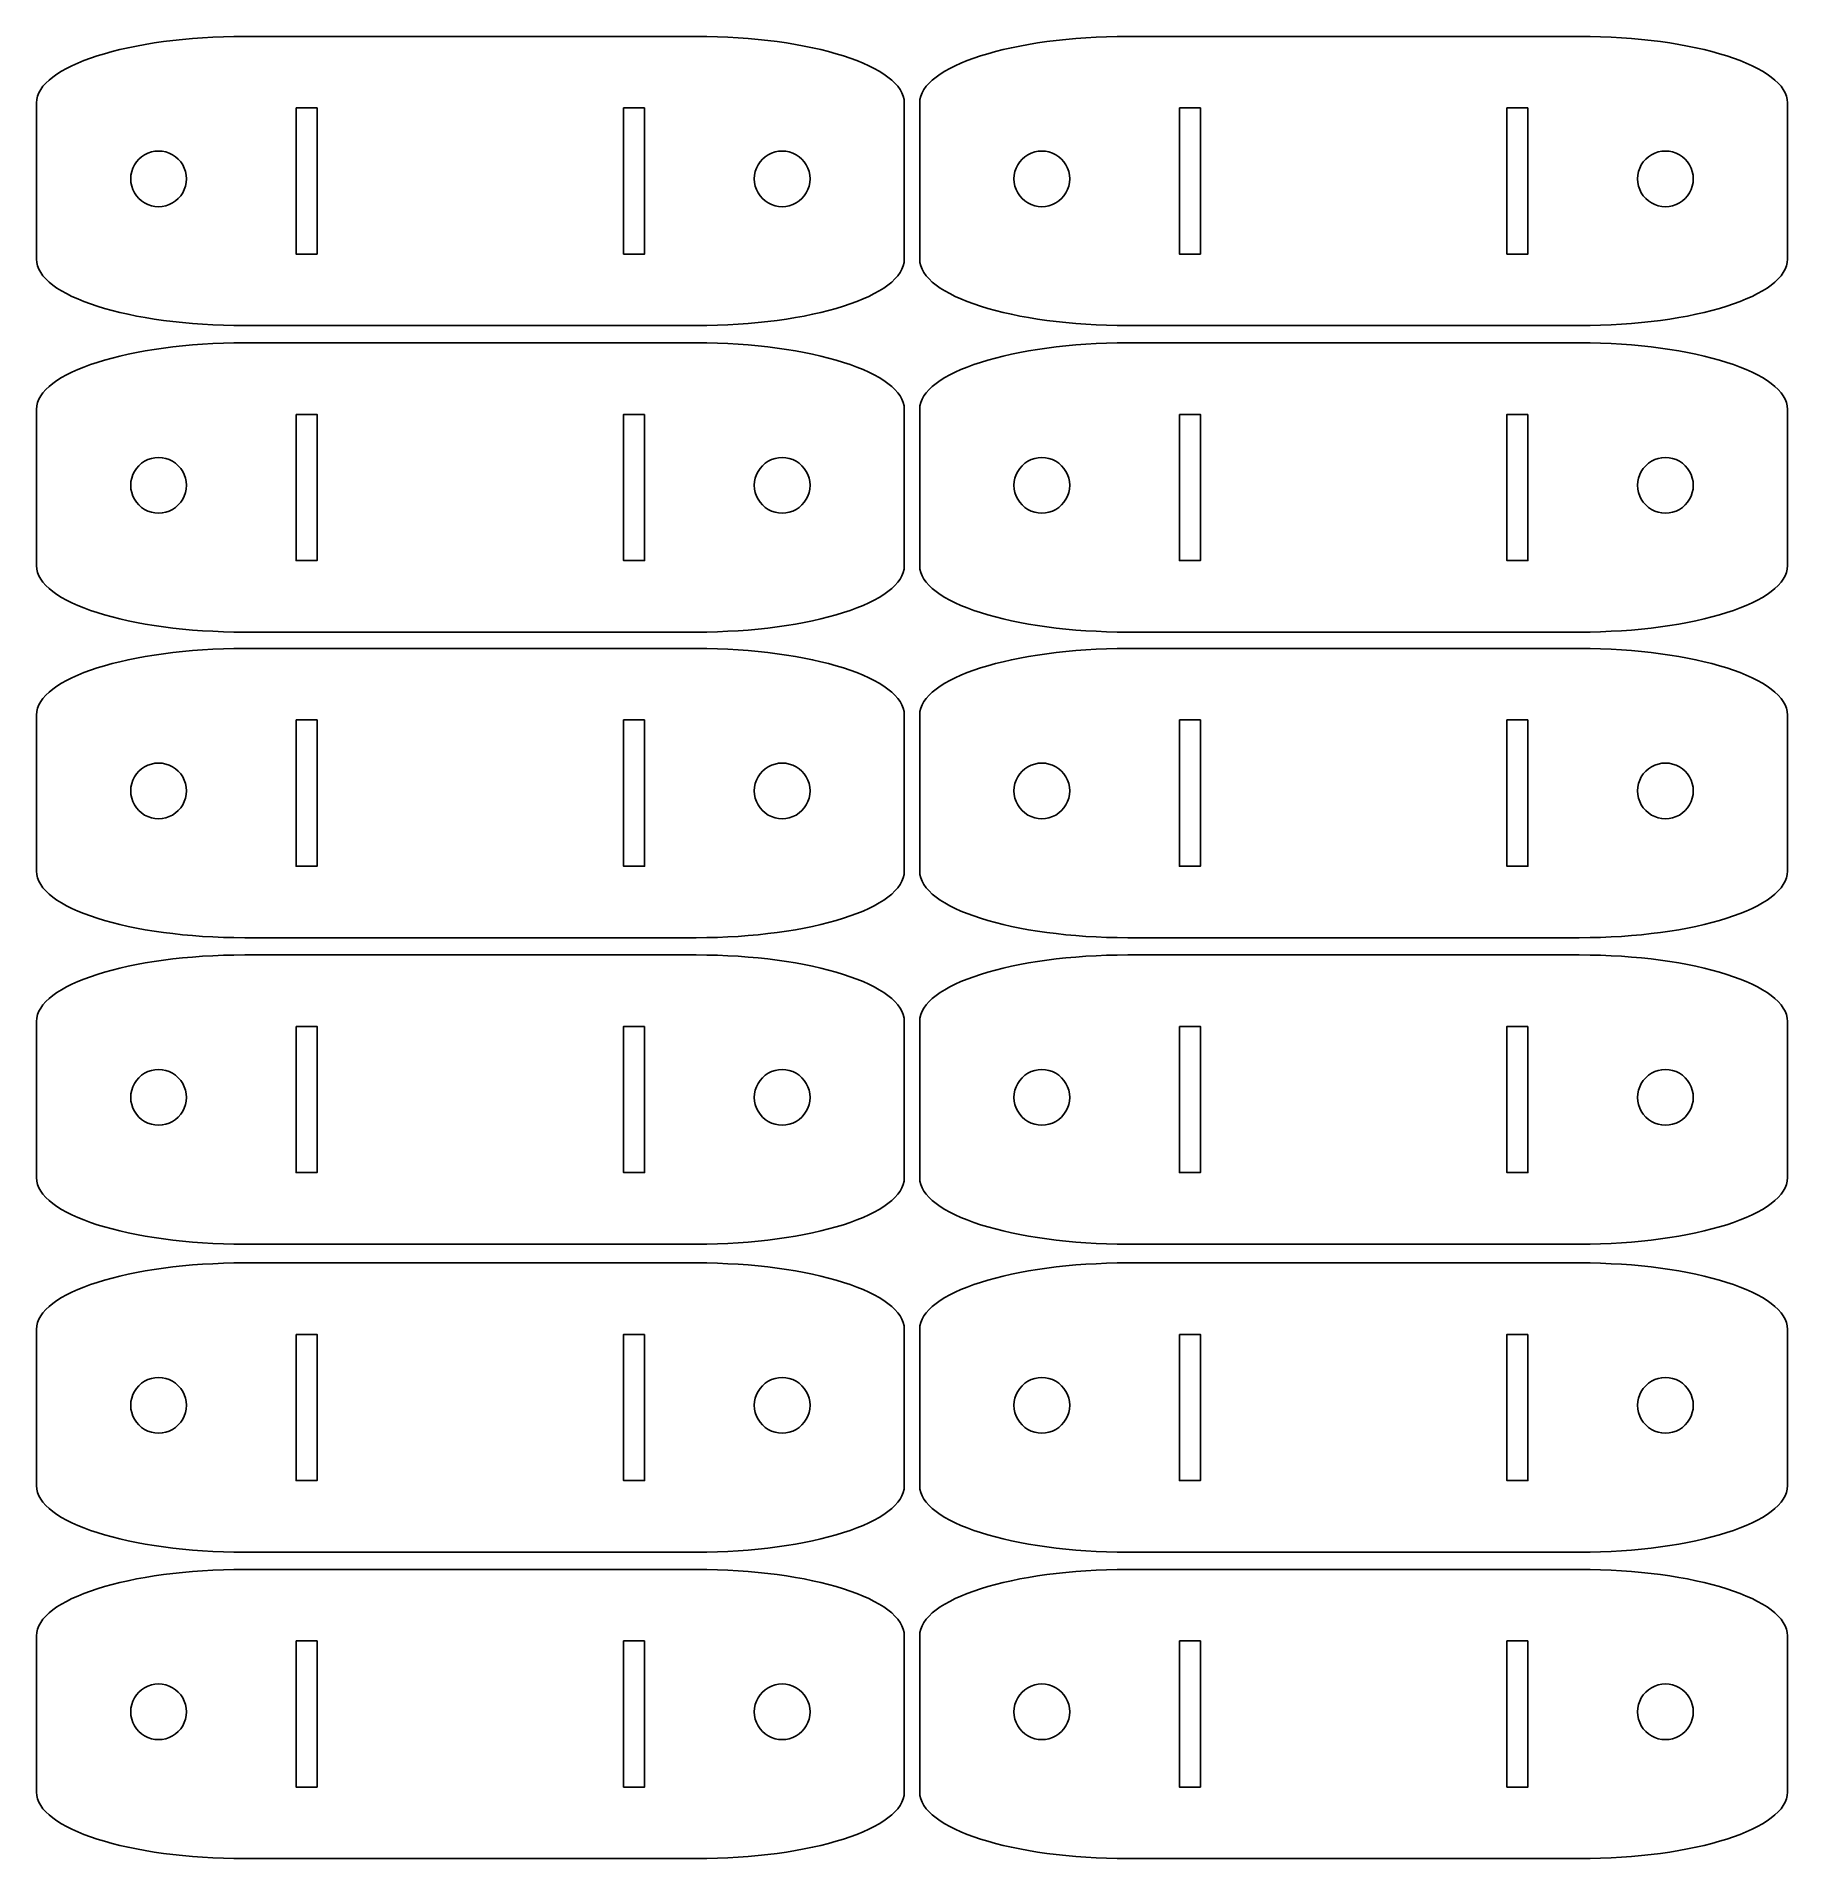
# Model space of a CAD drawing. Extents: x 0 to 458, y 0 to 476.
import ezdxf

# ---------------------------------------------------------------- set-up
doc = ezdxf.new("R2010")
doc.units = 0
doc.layers.add('Layer_1', color=7, linetype='CONTINUOUS')

msp = doc.modelspace()

# ---------------------------------------------------------------- linework, layer by layer
at = {"layer": 'Layer_1', "color": 1}
for points in [[(172.442134, 476.372751), (113.481195, 476.372751), (54.520257, 476.372751)], [(403.246653, 476.372751), (344.285714, 476.372751), (285.324776, 476.372751)], [(0.094477, 458.986033), (0.094477, 418.167674)], [(226.867913, 418.167674), (226.867913, 458.986033)], [(230.898996, 458.986033), (230.898996, 418.167674)], [(457.672432, 418.167674), (457.672432, 458.986033)], [(54.520257, 400.780955), (113.481195, 400.780955), (172.442134, 400.780955)], [(285.324776, 400.780955), (344.285714, 400.780955), (403.246653, 400.780955)], [(172.442132, 396.268084), (113.481192, 396.268084), (54.520255, 396.268084)], [(403.246653, 396.268091), (344.285714, 396.268091), (285.324776, 396.268091)], [(0.094475, 378.881366), (0.094475, 338.063006)], [(226.867911, 338.063006), (226.867911, 378.881366)], [(230.898996, 378.881373), (230.898996, 338.063014)], [(457.672432, 338.063014), (457.672432, 378.881373)], [(54.520255, 320.676288), (113.481192, 320.676288), (172.442132, 320.676288)], [(285.324776, 320.676295), (344.285714, 320.676295), (403.246653, 320.676295)], [(172.442132, 316.391839), (113.481192, 316.391839), (54.520255, 316.391839)], [(403.246653, 316.391847), (344.285714, 316.391847), (285.324776, 316.391847)], [(0.094475, 299.005121), (0.094475, 258.186762)], [(226.867911, 258.186762), (226.867911, 299.005121)], [(230.898996, 299.005129), (230.898996, 258.186769)], [(457.672432, 258.186769), (457.672432, 299.005129)], [(54.520255, 240.800043), (113.481192, 240.800043), (172.442132, 240.800043)], [(285.324776, 240.800051), (344.285714, 240.800051), (403.246653, 240.800051)], [(172.442132, 236.287175), (113.481192, 236.287175), (54.520255, 236.287175)], [(403.246653, 236.287183), (344.285714, 236.287183), (285.324776, 236.287183)], [(0.094475, 218.900457), (0.094475, 178.082098)], [(226.867911, 178.082098), (226.867911, 218.900457)], [(230.898996, 218.900465), (230.898996, 178.082106)], [(457.672432, 178.082106), (457.672432, 218.900465)], [(54.520255, 160.695379), (113.481192, 160.695379), (172.442132, 160.695379)], [(285.324776, 160.695387), (344.285714, 160.695387), (403.246653, 160.695387)], [(172.442132, 155.790956), (113.481192, 155.790956), (54.520255, 155.790956)], [(403.246653, 155.790952), (344.285714, 155.790952), (285.324776, 155.790952)], [(0.094475, 138.404238), (0.094475, 97.585879)], [(226.867911, 97.585879), (226.867911, 138.404238)], [(230.898996, 138.404234), (230.898996, 97.585875)], [(457.672432, 97.585875), (457.672432, 138.404234)], [(54.520255, 80.19916), (113.481192, 80.19916), (172.442132, 80.19916)], [(285.324776, 80.199156), (344.285714, 80.199156), (403.246653, 80.199156)], [(172.442132, 75.686288), (113.481192, 75.686288), (54.520255, 75.686288)], [(403.246653, 75.686288), (344.285714, 75.686288), (285.324776, 75.686288)], [(0.094475, 58.29957), (0.094475, 17.481211)], [(226.867911, 17.481211), (226.867911, 58.29957)], [(230.898996, 58.29957), (230.898996, 17.481211)], [(457.672432, 17.481211), (457.672432, 58.29957)], [(54.520255, 0.094492), (113.481192, 0.094492), (172.442132, 0.094492)], [(285.324776, 0.094492), (344.285714, 0.094492), (403.246653, 0.094492)]]:
    msp.add_lwpolyline(points, dxfattribs=at)
for points in [[(67.944756, 457.684414), (73.425071, 457.684414), (73.425071, 419.470125), (67.944756, 419.470125)], [(159.016743, 457.684414), (153.536428, 457.684414), (153.536428, 419.470125), (159.016743, 419.470125)], [(298.749275, 457.684414), (304.22959, 457.684414), (304.22959, 419.470125), (298.749275, 419.470125)], [(389.821262, 457.684414), (384.340947, 457.684414), (384.340947, 419.470125), (389.821262, 419.470125)], [(39.281159, 439.144165)], [(187.68034, 439.144165)], [(270.085678, 439.144165)], [(418.484859, 439.144165)], [(67.944754, 377.579747), (73.425069, 377.579747), (73.425069, 339.365458), (67.944754, 339.365458)], [(159.016741, 377.579747), (153.536426, 377.579747), (153.536426, 339.365458), (159.016741, 339.365458)], [(298.749275, 377.579754), (304.22959, 377.579754), (304.22959, 339.365465), (298.749275, 339.365465)], [(389.821262, 377.579754), (384.340947, 377.579754), (384.340947, 339.365465), (389.821262, 339.365465)], [(39.281157, 359.039497)], [(187.680338, 359.039497)], [(270.085678, 359.039505)], [(418.484859, 359.039505)], [(67.944754, 297.703502), (73.425069, 297.703502), (73.425069, 259.489213), (67.944754, 259.489213)], [(159.016741, 297.703502), (153.536426, 297.703502), (153.536426, 259.489213), (159.016741, 259.489213)], [(298.749275, 297.70351), (304.22959, 297.70351), (304.22959, 259.489221), (298.749275, 259.489221)], [(389.821262, 297.70351), (384.340947, 297.70351), (384.340947, 259.489221), (389.821262, 259.489221)], [(39.281157, 279.163253)], [(187.680338, 279.163253)], [(270.085678, 279.16326)], [(418.484859, 279.16326)], [(67.944754, 217.598838), (73.425069, 217.598838), (73.425069, 179.384549), (67.944754, 179.384549)], [(159.016741, 217.598838), (153.536426, 217.598838), (153.536426, 179.384549), (159.016741, 179.384549)], [(298.749275, 217.598846), (304.22959, 217.598846), (304.22959, 179.384557), (298.749275, 179.384557)], [(389.821262, 217.598846), (384.340947, 217.598846), (384.340947, 179.384557), (389.821262, 179.384557)], [(39.281157, 199.058589)], [(187.680338, 199.058589)], [(270.085678, 199.058597)], [(418.484859, 199.058597)], [(67.944754, 137.102619), (73.425069, 137.102619), (73.425069, 98.88833), (67.944754, 98.88833)], [(159.016741, 137.102619), (153.536426, 137.102619), (153.536426, 98.88833), (159.016741, 98.88833)], [(298.749275, 137.102615), (304.22959, 137.102615), (304.22959, 98.888326), (298.749275, 98.888326)], [(389.821262, 137.102615), (384.340947, 137.102615), (384.340947, 98.888326), (389.821262, 98.888326)], [(39.281157, 118.56237)], [(187.680338, 118.56237)], [(270.085678, 118.562366)], [(418.484859, 118.562366)], [(67.944754, 56.997951), (73.425069, 56.997951), (73.425069, 18.783662), (67.944754, 18.783662)], [(159.016741, 56.997951), (153.536426, 56.997951), (153.536426, 18.783662), (159.016741, 18.783662)], [(298.749275, 56.997951), (304.22959, 56.997951), (304.22959, 18.783662), (298.749275, 18.783662)], [(389.821262, 56.997951), (384.340947, 56.997951), (384.340947, 18.783662), (389.821262, 18.783662)], [(39.281157, 38.457702)], [(187.680338, 38.457702)], [(270.085678, 38.457702)], [(418.484859, 38.457702)]]:
    msp.add_lwpolyline(points, close=True, dxfattribs=at)
for points in [[(54.520257, 476.372751), (24.368775, 476.372751), (0.094477, 468.617781), (0.094477, 458.986033)], [(226.867913, 458.986033), (226.867913, 468.617781), (202.593613, 476.372751), (172.442134, 476.372751)], [(285.324776, 476.372751), (255.173294, 476.372751), (230.898996, 468.617781), (230.898996, 458.986033)], [(457.672432, 458.986033), (457.672432, 468.617781), (433.398133, 476.372751), (403.246653, 476.372751)], [(24.729978, 439.144165), (24.729978, 441.743483), (26.116697, 444.145352), (28.367773, 445.445012)], [(28.367773, 445.445012), (30.618849, 446.744671), (33.392288, 446.744671), (35.643364, 445.445012)], [(35.643364, 445.445012), (37.89444, 444.145352), (39.281159, 441.743483), (39.281159, 439.144165)], [(191.318135, 445.445012), (189.06706, 444.145352), (187.68034, 441.743483), (187.68034, 439.144165)], [(198.593726, 445.445012), (196.342651, 446.744671), (193.569211, 446.744671), (191.318135, 445.445012)], [(202.231522, 439.144165), (202.231522, 441.743483), (200.844802, 444.145352), (198.593726, 445.445012)], [(255.534497, 439.144165), (255.534497, 441.743483), (256.921216, 444.145352), (259.172292, 445.445012)], [(259.172292, 445.445012), (261.423368, 446.744671), (264.196807, 446.744671), (266.447883, 445.445012)], [(266.447883, 445.445012), (268.698959, 444.145352), (270.085678, 441.743483), (270.085678, 439.144165)], [(422.122654, 445.445012), (419.871579, 444.145352), (418.484859, 441.743483), (418.484859, 439.144165)], [(429.398245, 445.445012), (427.14717, 446.744671), (424.37373, 446.744671), (422.122654, 445.445012)], [(433.036041, 439.144165), (433.036041, 441.743483), (431.649321, 444.145352), (429.398245, 445.445012)], [(28.367773, 432.843318), (26.116697, 434.142978), (24.729978, 436.544847), (24.729978, 439.144165)], [(39.281159, 439.144165), (39.281159, 436.544847), (37.89444, 434.142978), (35.643364, 432.843318)], [(187.68034, 439.144165), (187.68034, 436.544847), (189.06706, 434.142978), (191.318135, 432.843318)], [(198.593726, 432.843318), (200.844802, 434.142978), (202.231522, 436.544847), (202.231522, 439.144165)], [(259.172292, 432.843318), (256.921216, 434.142978), (255.534497, 436.544847), (255.534497, 439.144165)], [(270.085678, 439.144165), (270.085678, 436.544847), (268.698959, 434.142978), (266.447883, 432.843318)], [(418.484859, 439.144165), (418.484859, 436.544847), (419.871579, 434.142978), (422.122654, 432.843318)], [(429.398245, 432.843318), (431.649321, 434.142978), (433.036041, 436.544847), (433.036041, 439.144165)], [(35.643364, 432.843318), (33.392288, 431.543659), (30.618849, 431.543659), (28.367773, 432.843318)], [(191.318135, 432.843318), (193.569211, 431.543659), (196.342651, 431.543659), (198.593726, 432.843318)], [(266.447883, 432.843318), (264.196807, 431.543659), (261.423368, 431.543659), (259.172292, 432.843318)], [(422.122654, 432.843318), (424.37373, 431.543659), (427.14717, 431.543659), (429.398245, 432.843318)], [(0.094477, 418.167674), (0.094477, 408.535926), (24.368775, 400.780955), (54.520257, 400.780955)], [(172.442134, 400.780955), (202.593613, 400.780955), (226.867913, 408.535926), (226.867913, 418.167674)], [(230.898996, 418.167674), (230.898996, 408.535926), (255.173294, 400.780955), (285.324776, 400.780955)], [(403.246653, 400.780955), (433.398133, 400.780955), (457.672432, 408.535926), (457.672432, 418.167674)], [(54.520255, 396.268084), (24.368772, 396.268084), (0.094475, 388.513114), (0.094475, 378.881366)], [(226.867911, 378.881366), (226.867911, 388.513114), (202.593611, 396.268084), (172.442132, 396.268084)], [(285.324776, 396.268091), (255.173294, 396.268091), (230.898996, 388.513121), (230.898996, 378.881373)], [(457.672432, 378.881373), (457.672432, 388.513121), (433.398133, 396.268091), (403.246653, 396.268091)], [(24.729975, 359.039497), (24.729975, 361.638816), (26.116695, 364.040685), (28.367771, 365.340344)], [(28.367771, 365.340344), (30.618846, 366.640003), (33.392286, 366.640003), (35.643362, 365.340344)], [(35.643362, 365.340344), (37.894437, 364.040685), (39.281157, 361.638816), (39.281157, 359.039497)], [(191.318133, 365.340344), (189.067057, 364.040685), (187.680338, 361.638816), (187.680338, 359.039497)], [(198.593724, 365.340344), (196.342648, 366.640003), (193.569209, 366.640003), (191.318133, 365.340344)], [(202.231519, 359.039497), (202.231519, 361.638816), (200.8448, 364.040685), (198.593724, 365.340344)], [(255.534497, 359.039505), (255.534497, 361.638823), (256.921216, 364.040692), (259.172292, 365.340351)], [(259.172292, 365.340351), (261.423368, 366.640011), (264.196807, 366.640011), (266.447883, 365.340351)], [(266.447883, 365.340351), (268.698959, 364.040692), (270.085678, 361.638823), (270.085678, 359.039505)], [(422.122654, 365.340351), (419.871579, 364.040692), (418.484859, 361.638823), (418.484859, 359.039505)], [(429.398245, 365.340351), (427.14717, 366.640011), (424.37373, 366.640011), (422.122654, 365.340351)], [(433.036041, 359.039505), (433.036041, 361.638823), (431.649321, 364.040692), (429.398245, 365.340351)], [(28.367771, 352.738651), (26.116695, 354.03831), (24.729975, 356.440179), (24.729975, 359.039497)], [(39.281157, 359.039497), (39.281157, 356.440179), (37.894437, 354.03831), (35.643362, 352.738651)], [(187.680338, 359.039497), (187.680338, 356.440179), (189.067057, 354.03831), (191.318133, 352.738651)], [(198.593724, 352.738651), (200.8448, 354.03831), (202.231519, 356.440179), (202.231519, 359.039497)], [(259.172292, 352.738658), (256.921216, 354.038317), (255.534497, 356.440187), (255.534497, 359.039505)], [(270.085678, 359.039505), (270.085678, 356.440187), (268.698959, 354.038317), (266.447883, 352.738658)], [(418.484859, 359.039505), (418.484859, 356.440187), (419.871579, 354.038317), (422.122654, 352.738658)], [(429.398245, 352.738658), (431.649321, 354.038317), (433.036041, 356.440187), (433.036041, 359.039505)], [(35.643362, 352.738651), (33.392286, 351.438992), (30.618846, 351.438992), (28.367771, 352.738651)], [(191.318133, 352.738651), (193.569209, 351.438992), (196.342648, 351.438992), (198.593724, 352.738651)], [(266.447883, 352.738658), (264.196807, 351.438999), (261.423368, 351.438999), (259.172292, 352.738658)], [(422.122654, 352.738658), (424.37373, 351.438999), (427.14717, 351.438999), (429.398245, 352.738658)], [(0.094475, 338.063006), (0.094475, 328.431258), (24.368772, 320.676288), (54.520255, 320.676288)], [(172.442132, 320.676288), (202.593611, 320.676288), (226.867911, 328.431258), (226.867911, 338.063006)], [(230.898996, 338.063014), (230.898996, 328.431266), (255.173294, 320.676295), (285.324776, 320.676295)], [(403.246653, 320.676295), (433.398133, 320.676295), (457.672432, 328.431266), (457.672432, 338.063014)], [(54.520255, 316.391839), (24.368772, 316.391839), (0.094475, 308.636869), (0.094475, 299.005121)], [(226.867911, 299.005121), (226.867911, 308.636869), (202.593611, 316.391839), (172.442132, 316.391839)], [(285.324776, 316.391847), (255.173294, 316.391847), (230.898996, 308.636877), (230.898996, 299.005129)], [(457.672432, 299.005129), (457.672432, 308.636877), (433.398133, 316.391847), (403.246653, 316.391847)], [(28.367771, 285.464099), (30.618846, 286.763759), (33.392286, 286.763759), (35.643362, 285.464099)], [(198.593724, 285.464099), (196.342648, 286.763759), (193.569209, 286.763759), (191.318133, 285.464099)], [(259.172292, 285.464107), (261.423368, 286.763766), (264.196807, 286.763766), (266.447883, 285.464107)], [(429.398245, 285.464107), (427.14717, 286.763766), (424.37373, 286.763766), (422.122654, 285.464107)], [(24.729975, 279.163253), (24.729975, 281.762571), (26.116695, 284.16444), (28.367771, 285.464099)], [(35.643362, 285.464099), (37.894437, 284.16444), (39.281157, 281.762571), (39.281157, 279.163253)], [(191.318133, 285.464099), (189.067057, 284.16444), (187.680338, 281.762571), (187.680338, 279.163253)], [(202.231519, 279.163253), (202.231519, 281.762571), (200.8448, 284.16444), (198.593724, 285.464099)], [(255.534497, 279.16326), (255.534497, 281.762579), (256.921216, 284.164448), (259.172292, 285.464107)], [(266.447883, 285.464107), (268.698959, 284.164448), (270.085678, 281.762579), (270.085678, 279.16326)], [(422.122654, 285.464107), (419.871579, 284.164448), (418.484859, 281.762579), (418.484859, 279.16326)], [(433.036041, 279.16326), (433.036041, 281.762579), (431.649321, 284.164448), (429.398245, 285.464107)], [(28.367771, 272.862406), (26.116695, 274.162065), (24.729975, 276.563935), (24.729975, 279.163253)], [(39.281157, 279.163253), (39.281157, 276.563935), (37.894437, 274.162065), (35.643362, 272.862406)], [(187.680338, 279.163253), (187.680338, 276.563935), (189.067057, 274.162065), (191.318133, 272.862406)], [(198.593724, 272.862406), (200.8448, 274.162065), (202.231519, 276.563935), (202.231519, 279.163253)], [(259.172292, 272.862414), (256.921216, 274.162073), (255.534497, 276.563942), (255.534497, 279.16326)], [(270.085678, 279.16326), (270.085678, 276.563942), (268.698959, 274.162073), (266.447883, 272.862414)], [(418.484859, 279.16326), (418.484859, 276.563942), (419.871579, 274.162073), (422.122654, 272.862414)], [(429.398245, 272.862414), (431.649321, 274.162073), (433.036041, 276.563942), (433.036041, 279.16326)], [(35.643362, 272.862406), (33.392286, 271.562747), (30.618846, 271.562747), (28.367771, 272.862406)], [(191.318133, 272.862406), (193.569209, 271.562747), (196.342648, 271.562747), (198.593724, 272.862406)], [(266.447883, 272.862414), (264.196807, 271.562755), (261.423368, 271.562755), (259.172292, 272.862414)], [(422.122654, 272.862414), (424.37373, 271.562755), (427.14717, 271.562755), (429.398245, 272.862414)], [(0.094475, 258.186762), (0.094475, 248.555014), (24.368772, 240.800043), (54.520255, 240.800043)], [(172.442132, 240.800043), (202.593611, 240.800043), (226.867911, 248.555014), (226.867911, 258.186762)], [(230.898996, 258.186769), (230.898996, 248.555022), (255.173294, 240.800051), (285.324776, 240.800051)], [(403.246653, 240.800051), (433.398133, 240.800051), (457.672432, 248.555022), (457.672432, 258.186769)], [(54.520255, 236.287175), (24.368772, 236.287175), (0.094475, 228.532205), (0.094475, 218.900457)], [(226.867911, 218.900457), (226.867911, 228.532205), (202.593611, 236.287175), (172.442132, 236.287175)], [(285.324776, 236.287183), (255.173294, 236.287183), (230.898996, 228.532213), (230.898996, 218.900465)], [(457.672432, 218.900465), (457.672432, 228.532213), (433.398133, 236.287183), (403.246653, 236.287183)], [(24.729975, 199.058589), (24.729975, 201.657907), (26.116695, 204.059776), (28.367771, 205.359436)], [(28.367771, 205.359436), (30.618846, 206.659095), (33.392286, 206.659095), (35.643362, 205.359436)], [(35.643362, 205.359436), (37.894437, 204.059776), (39.281157, 201.657907), (39.281157, 199.058589)], [(191.318133, 205.359436), (189.067057, 204.059776), (187.680338, 201.657907), (187.680338, 199.058589)], [(198.593724, 205.359436), (196.342648, 206.659095), (193.569209, 206.659095), (191.318133, 205.359436)], [(202.231519, 199.058589), (202.231519, 201.657907), (200.8448, 204.059776), (198.593724, 205.359436)], [(255.534497, 199.058597), (255.534497, 201.657915), (256.921216, 204.059784), (259.172292, 205.359443)], [(259.172292, 205.359443), (261.423368, 206.659102), (264.196807, 206.659102), (266.447883, 205.359443)], [(266.447883, 205.359443), (268.698959, 204.059784), (270.085678, 201.657915), (270.085678, 199.058597)], [(422.122654, 205.359443), (419.871579, 204.059784), (418.484859, 201.657915), (418.484859, 199.058597)], [(429.398245, 205.359443), (427.14717, 206.659102), (424.37373, 206.659102), (422.122654, 205.359443)], [(433.036041, 199.058597), (433.036041, 201.657915), (431.649321, 204.059784), (429.398245, 205.359443)], [(28.367771, 192.757742), (26.116695, 194.057402), (24.729975, 196.459271), (24.729975, 199.058589)], [(39.281157, 199.058589), (39.281157, 196.459271), (37.894437, 194.057402), (35.643362, 192.757742)], [(187.680338, 199.058589), (187.680338, 196.459271), (189.067057, 194.057402), (191.318133, 192.757742)], [(198.593724, 192.757742), (200.8448, 194.057402), (202.231519, 196.459271), (202.231519, 199.058589)], [(259.172292, 192.75775), (256.921216, 194.057409), (255.534497, 196.459278), (255.534497, 199.058597)], [(270.085678, 199.058597), (270.085678, 196.459278), (268.698959, 194.057409), (266.447883, 192.75775)], [(418.484859, 199.058597), (418.484859, 196.459278), (419.871579, 194.057409), (422.122654, 192.75775)], [(429.398245, 192.75775), (431.649321, 194.057409), (433.036041, 196.459278), (433.036041, 199.058597)], [(35.643362, 192.757742), (33.392286, 191.458083), (30.618846, 191.458083), (28.367771, 192.757742)], [(191.318133, 192.757742), (193.569209, 191.458083), (196.342648, 191.458083), (198.593724, 192.757742)], [(266.447883, 192.75775), (264.196807, 191.458091), (261.423368, 191.458091), (259.172292, 192.75775)], [(422.122654, 192.75775), (424.37373, 191.458091), (427.14717, 191.458091), (429.398245, 192.75775)], [(0.094475, 178.082098), (0.094475, 168.45035), (24.368772, 160.695379), (54.520255, 160.695379)], [(172.442132, 160.695379), (202.593611, 160.695379), (226.867911, 168.45035), (226.867911, 178.082098)], [(230.898996, 178.082106), (230.898996, 168.450358), (255.173294, 160.695387), (285.324776, 160.695387)], [(403.246653, 160.695387), (433.398133, 160.695387), (457.672432, 168.450358), (457.672432, 178.082106)], [(54.520255, 155.790956), (24.368772, 155.790956), (0.094475, 148.035986), (0.094475, 138.404238)], [(226.867911, 138.404238), (226.867911, 148.035986), (202.593611, 155.790956), (172.442132, 155.790956)], [(285.324776, 155.790952), (255.173294, 155.790952), (230.898996, 148.035982), (230.898996, 138.404234)], [(457.672432, 138.404234), (457.672432, 148.035982), (433.398133, 155.790952), (403.246653, 155.790952)], [(24.729975, 118.56237), (24.729975, 121.161688), (26.116695, 123.563557), (28.367771, 124.863216)], [(28.367771, 124.863216), (30.618846, 126.162875), (33.392286, 126.162875), (35.643362, 124.863216)], [(35.643362, 124.863216), (37.894437, 123.563557), (39.281157, 121.161688), (39.281157, 118.56237)], [(191.318133, 124.863216), (189.067057, 123.563557), (187.680338, 121.161688), (187.680338, 118.56237)], [(198.593724, 124.863216), (196.342648, 126.162875), (193.569209, 126.162875), (191.318133, 124.863216)], [(202.231519, 118.56237), (202.231519, 121.161688), (200.8448, 123.563557), (198.593724, 124.863216)], [(255.534497, 118.562366), (255.534497, 121.161684), (256.921216, 123.563553), (259.172292, 124.863213)], [(259.172292, 124.863213), (261.423368, 126.162872), (264.196807, 126.162872), (266.447883, 124.863213)], [(266.447883, 124.863213), (268.698959, 123.563553), (270.085678, 121.161684), (270.085678, 118.562366)], [(422.122654, 124.863213), (419.871579, 123.563553), (418.484859, 121.161684), (418.484859, 118.562366)], [(429.398245, 124.863213), (427.14717, 126.162872), (424.37373, 126.162872), (422.122654, 124.863213)], [(433.036041, 118.562366), (433.036041, 121.161684), (431.649321, 123.563553), (429.398245, 124.863213)], [(28.367771, 112.261523), (26.116695, 113.561182), (24.729975, 115.963051), (24.729975, 118.56237)], [(39.281157, 118.56237), (39.281157, 115.963051), (37.894437, 113.561182), (35.643362, 112.261523)], [(187.680338, 118.56237), (187.680338, 115.963051), (189.067057, 113.561182), (191.318133, 112.261523)], [(198.593724, 112.261523), (200.8448, 113.561182), (202.231519, 115.963051), (202.231519, 118.56237)], [(259.172292, 112.261519), (256.921216, 113.561179), (255.534497, 115.963048), (255.534497, 118.562366)], [(270.085678, 118.562366), (270.085678, 115.963048), (268.698959, 113.561179), (266.447883, 112.261519)], [(418.484859, 118.562366), (418.484859, 115.963048), (419.871579, 113.561179), (422.122654, 112.261519)], [(429.398245, 112.261519), (431.649321, 113.561179), (433.036041, 115.963048), (433.036041, 118.562366)], [(35.643362, 112.261523), (33.392286, 110.961864), (30.618846, 110.961864), (28.367771, 112.261523)], [(191.318133, 112.261523), (193.569209, 110.961864), (196.342648, 110.961864), (198.593724, 112.261523)], [(266.447883, 112.261519), (264.196807, 110.96186), (261.423368, 110.96186), (259.172292, 112.261519)], [(422.122654, 112.261519), (424.37373, 110.96186), (427.14717, 110.96186), (429.398245, 112.261519)], [(0.094475, 97.585879), (0.094475, 87.954131), (24.368772, 80.19916), (54.520255, 80.19916)], [(172.442132, 80.19916), (202.593611, 80.19916), (226.867911, 87.954131), (226.867911, 97.585879)], [(230.898996, 97.585875), (230.898996, 87.954127), (255.173294, 80.199156), (285.324776, 80.199156)], [(403.246653, 80.199156), (433.398133, 80.199156), (457.672432, 87.954127), (457.672432, 97.585875)], [(54.520255, 75.686288), (24.368772, 75.686288), (0.094475, 67.931318), (0.094475, 58.29957)], [(226.867911, 58.29957), (226.867911, 67.931318), (202.593611, 75.686288), (172.442132, 75.686288)], [(285.324776, 75.686288), (255.173294, 75.686288), (230.898996, 67.931318), (230.898996, 58.29957)], [(457.672432, 58.29957), (457.672432, 67.931318), (433.398133, 75.686288), (403.246653, 75.686288)], [(24.729975, 38.457702), (24.729975, 41.05702), (26.116695, 43.458889), (28.367771, 44.758549)], [(28.367771, 44.758549), (30.618846, 46.058208), (33.392286, 46.058208), (35.643362, 44.758549)], [(35.643362, 44.758549), (37.894437, 43.458889), (39.281157, 41.05702), (39.281157, 38.457702)], [(191.318133, 44.758549), (189.067057, 43.458889), (187.680338, 41.05702), (187.680338, 38.457702)], [(198.593724, 44.758549), (196.342648, 46.058208), (193.569209, 46.058208), (191.318133, 44.758549)], [(202.231519, 38.457702), (202.231519, 41.05702), (200.8448, 43.458889), (198.593724, 44.758549)], [(255.534497, 38.457702), (255.534497, 41.05702), (256.921216, 43.458889), (259.172292, 44.758549)], [(259.172292, 44.758549), (261.423368, 46.058208), (264.196807, 46.058208), (266.447883, 44.758549)], [(266.447883, 44.758549), (268.698959, 43.458889), (270.085678, 41.05702), (270.085678, 38.457702)], [(422.122654, 44.758549), (419.871579, 43.458889), (418.484859, 41.05702), (418.484859, 38.457702)], [(429.398245, 44.758549), (427.14717, 46.058208), (424.37373, 46.058208), (422.122654, 44.758549)], [(433.036041, 38.457702), (433.036041, 41.05702), (431.649321, 43.458889), (429.398245, 44.758549)], [(28.367771, 32.156855), (26.116695, 33.456515), (24.729975, 35.858384), (24.729975, 38.457702)], [(39.281157, 38.457702), (39.281157, 35.858384), (37.894437, 33.456515), (35.643362, 32.156855)], [(187.680338, 38.457702), (187.680338, 35.858384), (189.067057, 33.456515), (191.318133, 32.156855)], [(198.593724, 32.156855), (200.8448, 33.456515), (202.231519, 35.858384), (202.231519, 38.457702)], [(259.172292, 32.156855), (256.921216, 33.456515), (255.534497, 35.858384), (255.534497, 38.457702)], [(270.085678, 38.457702), (270.085678, 35.858384), (268.698959, 33.456515), (266.447883, 32.156855)], [(418.484859, 38.457702), (418.484859, 35.858384), (419.871579, 33.456515), (422.122654, 32.156855)], [(429.398245, 32.156855), (431.649321, 33.456515), (433.036041, 35.858384), (433.036041, 38.457702)], [(35.643362, 32.156855), (33.392286, 30.857196), (30.618846, 30.857196), (28.367771, 32.156855)], [(191.318133, 32.156855), (193.569209, 30.857196), (196.342648, 30.857196), (198.593724, 32.156855)], [(266.447883, 32.156855), (264.196807, 30.857196), (261.423368, 30.857196), (259.172292, 32.156855)], [(422.122654, 32.156855), (424.37373, 30.857196), (427.14717, 30.857196), (429.398245, 32.156855)], [(0.094475, 17.481211), (0.094475, 7.849463), (24.368772, 0.094492), (54.520255, 0.094492)], [(172.442132, 0.094492), (202.593611, 0.094492), (226.867911, 7.849463), (226.867911, 17.481211)], [(230.898996, 17.481211), (230.898996, 7.849463), (255.173294, 0.094492), (285.324776, 0.094492)], [(403.246653, 0.094492), (433.398133, 0.094492), (457.672432, 7.849463), (457.672432, 17.481211)]]:
    msp.add_open_spline(points, degree=3, dxfattribs=at)

doc.saveas('drawing.dxf')
